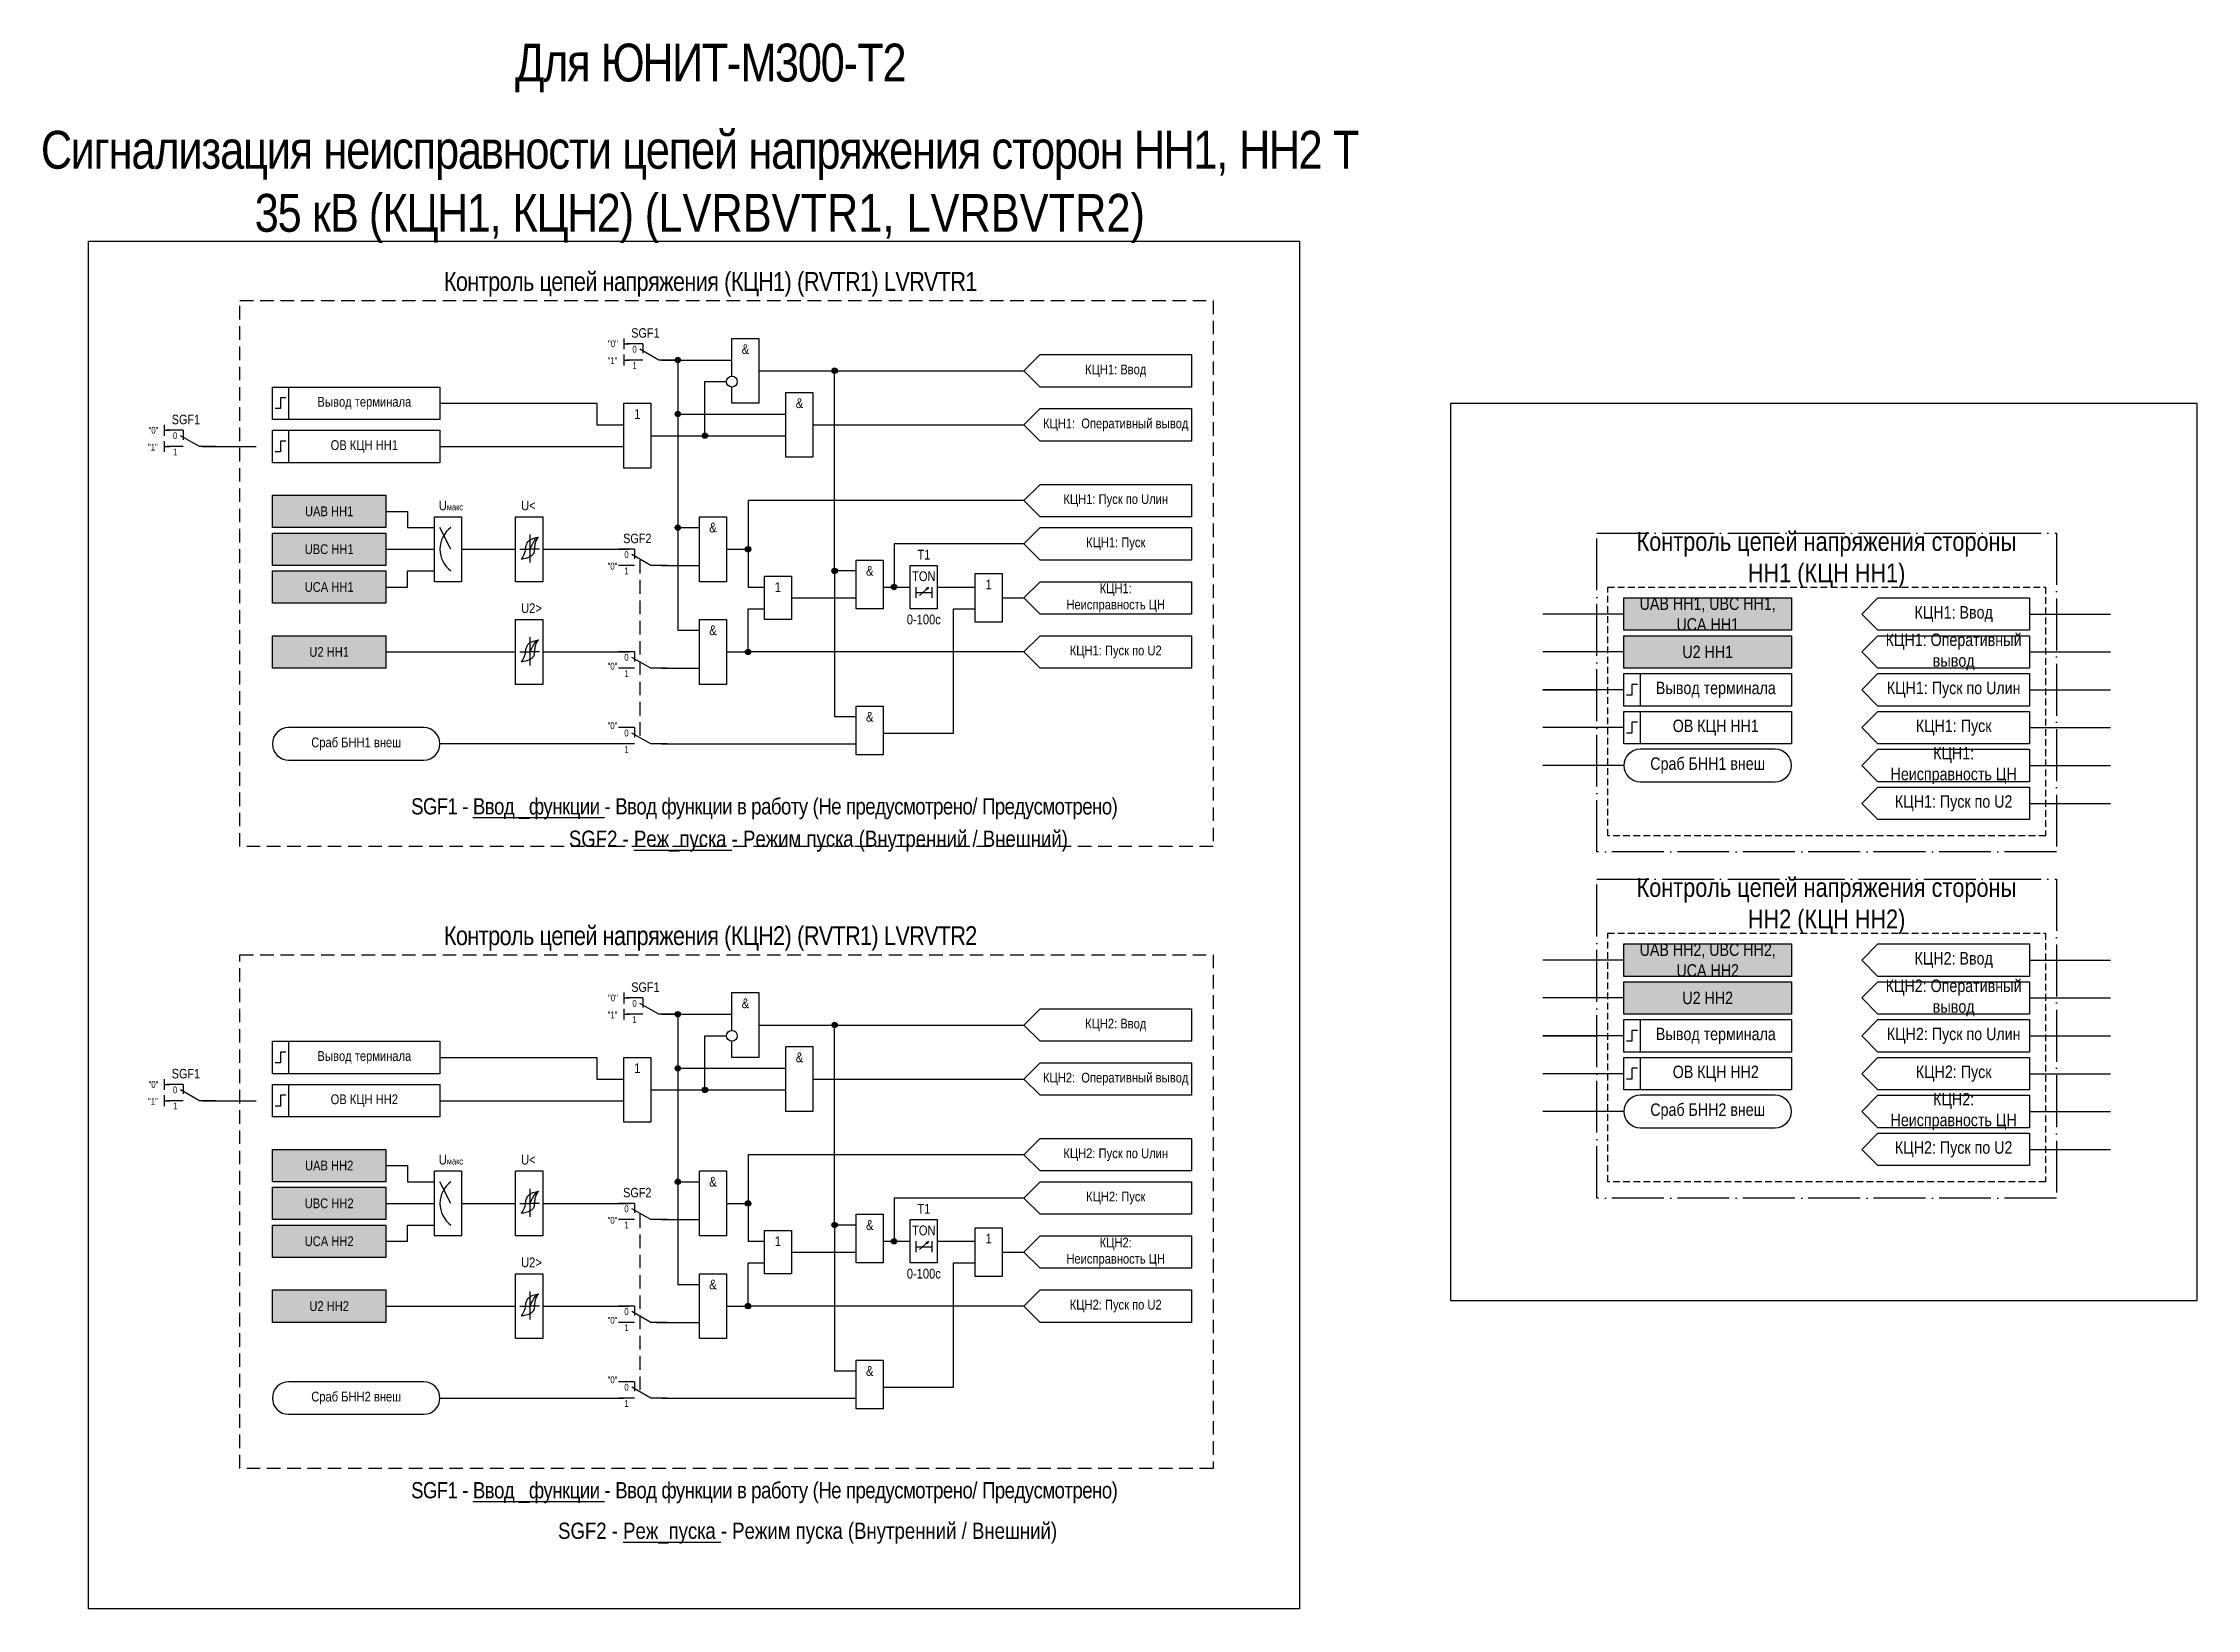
# Model space of a CAD drawing. Header units: millimetres. Extents: x -8 to 390, y 181 to 471.
import ezdxf
from ezdxf.enums import TextEntityAlignment as Align

# ---------------------------------------------------------------- set-up
doc = ezdxf.new("R2010")
doc.units = ezdxf.units.MM
doc.linetypes.add('ACAD_ISO04W100', pattern=[30, 24, -3, 0, -3])
doc.linetypes.add('штриховая2', pattern=[0.375, 0.25, -0.125])
doc.layers.add('TEXT', color=7, linetype='Continuous', lineweight=25)
doc.layers.add('Основная', color=7, linetype='Continuous')
doc.styles.add('1.8_Gost_RD', font='ARIALN.TTF', dxfattribs={"height": 1.8})
doc.styles.add('2.5_Gost_RD', font='ARIALN.TTF', dxfattribs={"height": 2.5})
doc.styles.add('3.5_Gost_RD', font='ARIALN.TTF', dxfattribs={"height": 3.5})
doc.styles.add('Вывод', font='ARIALN.TTF', dxfattribs={"height": 2.5})
doc.styles.add('Компонент', font='ARIALN.TTF', dxfattribs={"height": 3.5})

# ---------------------------------------------------------------- blocks, each defined once
blk = doc.blocks.new('*U80')
at = {"layer": 'Основная', "color": 0}
blk.add_line((0, 0), (7, 4), dxfattribs=at)
at = {"layer": 'Основная', "ltscale": 0.35}
blk.add_line((6, 6), (6, 2.5), dxfattribs=at)
blk = doc.blocks.new('*U82')
at = {"layer": 'Основная', "color": 0}
for p, q in [((-3, 6), (-9, 6)), ((-3, 0), (-9, 0)), ((9, 0), (3, 0))]:
    blk.add_line(p, q, dxfattribs=at)
at = {"layer": 'Основная', "ltscale": 0.25, "xscale": -1}
blk.add_blockref('*U80', (3, 0), dxfattribs=at)
at = {"layer": 'Основная'}
for tag, height, style, p in [('ОУ', 3.5, 'Компонент', (-2, 10)), ('В1', 2.5, 'Вывод', (-14, 6)), ('В2', 2.5, 'Вывод', (-6, 4)), ('В3', 2.5, 'Вывод', (-6, -2))]:
    blk.add_attdef(tag, text='', height=height, dxfattribs=dict(at, style=style)).set_placement(p, align=Align.MIDDLE_CENTER)
blk = doc.blocks.new('Точка')
at = {"ltscale": 100}
h = blk.add_hatch(color=256, dxfattribs=at)
h.dxf.hatch_style = 1
edge = h.paths.add_edge_path()
edge.add_arc((0, 0), 0.5, 0, 360)
blk.add_circle((0, 0), 0.5, dxfattribs=at)

msp = doc.modelspace()

# ---------------------------------------------------------------- hatches: boundary and pattern name
at = {"ltscale": 100, "true_color": 0x6bffb3}
h = msp.add_hatch(color=111, dxfattribs=at)
h.dxf.hatch_style = 1
h.paths.add_polyline_path([(34, 387), (55, 387), (55, 381), (34, 381)])
h = msp.add_hatch(color=111, dxfattribs=at)
h.dxf.hatch_style = 1
h.paths.add_polyline_path([(34, 380), (55, 380), (55, 374), (34, 374)])
h = msp.add_hatch(color=111, dxfattribs=at)
h.dxf.hatch_style = 1
h.paths.add_polyline_path([(34, 373), (55, 373), (55, 367), (34, 367)])
at = {"ltscale": 100, "true_color": 0xf7941d}
h = msp.add_hatch(color=30, dxfattribs=at)
h.dxf.hatch_style = 1
h.paths.add_polyline_path([(284, 368), (315, 368), (315, 362), (284, 362)])
at = {"ltscale": 100, "true_color": 0x6bffb3}
h = msp.add_hatch(color=111, dxfattribs=at)
h.dxf.hatch_style = 1
h.paths.add_polyline_path([(34, 361), (55, 361), (55, 355), (34, 355)])
at = {"ltscale": 100, "true_color": 0xf7941d}
h = msp.add_hatch(color=30, dxfattribs=at)
h.dxf.hatch_style = 1
h.paths.add_polyline_path([(284, 361), (315, 361), (315, 355), (284, 355)])
h = msp.add_hatch(color=30, dxfattribs=at)
h.dxf.hatch_style = 1
h.paths.add_polyline_path([(284, 304), (315, 304), (315, 298), (284, 298)])
h = msp.add_hatch(color=30, dxfattribs=at)
h.dxf.hatch_style = 1
h.paths.add_polyline_path([(284, 297), (315, 297), (315, 291), (284, 291)])
at = {"ltscale": 100, "true_color": 0x6bffb3}
h = msp.add_hatch(color=111, dxfattribs=at)
h.dxf.hatch_style = 1
h.paths.add_polyline_path([(34, 266), (55, 266), (55, 260), (34, 260)])
h = msp.add_hatch(color=111, dxfattribs=at)
h.dxf.hatch_style = 1
h.paths.add_polyline_path([(34, 259), (55, 259), (55, 253), (34, 253)])
h = msp.add_hatch(color=111, dxfattribs=at)
h.dxf.hatch_style = 1
h.paths.add_polyline_path([(34, 252), (55, 252), (55, 246), (34, 246)])
h = msp.add_hatch(color=111, dxfattribs=at)
h.dxf.hatch_style = 1
h.paths.add_polyline_path([(34, 240), (55, 240), (55, 234), (34, 234)])

# ---------------------------------------------------------------- linework, layer by layer
at = {"ltscale": 100}
for p, q in [((99, 416), (99, 414)), ((99, 415), (100, 415)), ((99, 413), (99, 411)), ((99, 412), (100, 412)), ((109, 412), (109, 402)), ((138, 373), (138, 410)), ((109, 402), (109, 362)), ((173, 386), (122, 386)), ((122, 386), (122, 377)), ((67, 377), (65, 381)), ((109, 381), (113, 381)), ((79.79, 377), (81.6, 377)), ((83.42, 377), (81.6, 377)), ((118, 377), (122, 377)), ((122, 377), (122, 373)), ((122, 377), (122, 370)), ((173, 378), (149, 378)), ((149, 378), (149, 370)), ((106, 374), (113, 374)), ((142, 373), (138, 373)), ((138, 373), (138, 346)), ((122, 370), (125, 370)), ((130, 368), (136, 368)), ((135, 368), (142, 368)), ((153.7, 368.46), (155.37, 369.95)), ((155.37, 369.95), (154.85, 369.73)), ((155.37, 369.95), (155.11, 369.48)), ((122, 358), (122, 366)), ((122, 358), (122, 366)), ((122, 366), (125, 366)), ((284, 365), (269, 365)), ((359, 365), (374, 365)), ((109, 362), (113, 362)), ((79.79, 358), (81.6, 358)), ((83.42, 358), (81.6, 358)), ((84, 358), (100, 358)), ((106, 355), (113, 355)), ((118, 358), (122, 358)), ((173, 358), (122, 358)), ((284, 358), (269, 358)), ((359, 358), (374, 358)), ((284, 351), (269, 351)), ((269, 351), (279, 351)), ((359, 351), (374, 351)), ((142, 346), (138, 346)), ((284, 344), (269, 344)), ((359, 344), (374, 344)), ((99, 341), (65, 341)), ((106, 341), (142, 341)), ((284, 337), (269, 337)), ((359, 337), (374, 337)), ((359, 330), (374, 330)), ((284, 301), (269, 301)), ((359, 301), (374, 301)), ((99, 295), (99, 293)), ((99, 294), (100, 294)), ((99, 292), (99, 290)), ((99, 291), (100, 291)), ((109, 291), (109, 281)), ((284, 294), (269, 294)), ((359, 294), (374, 294)), ((138, 252), (138, 289)), ((284, 287), (269, 287)), ((269, 287), (279, 287)), ((359, 287), (374, 287)), ((109, 281), (109, 241)), ((284, 280), (269, 280)), ((359, 280), (374, 280)), ((284, 273), (269, 273)), ((359, 273), (374, 273)), ((173, 265), (122, 265)), ((122, 265), (122, 256)), ((359, 266), (374, 266)), ((67, 256), (65, 260)), ((109, 260), (113, 260)), ((79.79, 256), (81.6, 256)), ((83.42, 256), (81.6, 256)), ((118, 256), (122, 256)), ((122, 256), (122, 252)), ((122, 256), (122, 249)), ((173, 257), (149, 257)), ((149, 257), (149, 249)), ((106, 253), (113, 253)), ((142, 252), (138, 252)), ((138, 252), (138, 225)), ((122, 249), (125, 249)), ((153.7, 247.46), (155.37, 248.95)), ((155.37, 248.95), (154.85, 248.73)), ((155.37, 248.95), (155.11, 248.48)), ((122, 237), (122, 245)), ((122, 237), (122, 245)), ((122, 245), (125, 245)), ((130, 247), (136, 247)), ((135, 247), (142, 247)), ((109, 241), (113, 241)), ((79.79, 237), (81.6, 237)), ((83.42, 237), (81.6, 237)), ((84, 237), (100, 237)), ((118, 237), (122, 237)), ((173, 237), (122, 237)), ((105, 234), (113, 234)), ((142, 225), (138, 225)), ((65, 220), (99, 220)), ((106, 220), (142, 220))]:
    msp.add_line(p, q, dxfattribs=at)
at = {"color": 6, "ltscale": 100}
for p, q in [((14, 400), (14, 398)), ((14, 399), (15, 399)), ((14, 397), (14, 395)), ((14, 396), (15, 396)), ((14, 279), (14, 277)), ((14, 278), (15, 278)), ((14, 276), (14, 274)), ((14, 275), (15, 275))]:
    msp.add_line(p, q, dxfattribs=at)
for p, q in [((81.6, 379.72), (81.6, 374.52)), ((81.6, 360.72), (81.6, 355.52)), ((81.6, 258.72), (81.6, 253.52)), ((81.6, 239.72), (81.6, 234.52))]:
    msp.add_line(p, q)
at = {"linetype": 'штриховая2', "ltscale": 10}
for p, q in [((102, 375), (102, 342)), ((102, 254), (102, 221))]:
    msp.add_line(p, q, dxfattribs=at)
at = {"color": 3, "ltscale": 100}
msp.add_lwpolyline([(0, 434), (224, 434), (224, 181), (0, 181)], close=True, dxfattribs=at)
at = {"linetype": 'штриховая2', "ltscale": 10}
for points in [[(28, 423), (208, 423), (208, 322), (28, 322)], [(28, 302), (208, 302), (208, 207), (28, 207)]]:
    msp.add_lwpolyline(points, close=True, dxfattribs=at)
at = {"ltscale": 100}
for points in [[(119, 409), (119, 416), (124, 416), (124, 404), (119, 404), (119, 407)], [(106, 412), (119, 412)], [(104, 398), (114, 398), (114, 408), (118, 408)], [(124, 410), (173, 410)], [(65, 404), (94, 404), (94, 400), (99, 400)], [(109, 402), (129, 402)], [(134, 400), (173, 400)], [(21, 396), (31, 396)], [(65, 396), (89, 396), (89, 396), (99, 396)], [(104, 398), (129, 398)], [(55, 384), (59, 384), (59, 381), (64, 381)], [(55, 377), (64, 377)], [(69, 377), (79, 377)], [(84, 377), (100, 377)], [(55, 370), (59, 370), (59, 373), (64, 373)], [(147, 370), (152, 370)], [(153, 370), (153, 368)], [(153, 369), (156, 369)], [(156, 370), (156, 368)], [(157, 370), (164, 370)], [(157, 370), (164, 370)], [(169, 368), (173, 368)], [(169, 368), (172, 368)], [(328, 365), (331, 368), (359, 368), (359, 362), (331, 362), (328, 365)], [(147, 343), (160, 343), (160, 366), (164, 366)], [(328, 358), (331, 361), (359, 361), (359, 355), (331, 355), (328, 358)], [(55, 358), (64, 358)], [(64, 358), (79, 358)], [(328, 344), (331, 347), (359, 347), (359, 341), (331, 341), (328, 344)], [(328, 337), (331, 340), (359, 340), (359, 334), (331, 334), (328, 337)], [(328, 330), (331, 333), (359, 333), (359, 327), (331, 327), (328, 330)], [(328, 301), (331, 304), (359, 304), (359, 298), (331, 298), (328, 301)], [(119, 288), (119, 295), (124, 295), (124, 283), (119, 283), (119, 286)], [(328, 294), (331, 297), (359, 297), (359, 291), (331, 291), (328, 294)], [(106, 291), (119, 291)], [(104, 277), (114, 277), (114, 287), (118, 287)], [(124, 289), (173, 289)], [(65, 283), (94, 283), (94, 279), (99, 279)], [(328, 280), (331, 283), (359, 283), (359, 277), (331, 277), (328, 280)], [(109, 281), (129, 281)], [(134, 279), (173, 279)], [(21, 275), (31, 275)], [(65, 275), (89, 275), (89, 275), (99, 275)], [(104, 277), (129, 277)], [(328, 273), (331, 276), (359, 276), (359, 270), (331, 270), (328, 273)], [(328, 266), (331, 269), (359, 269), (359, 263), (331, 263), (328, 266)], [(55, 263), (59, 263), (59, 260), (64, 260)], [(55, 256), (64, 256)], [(69, 256), (79, 256)], [(84, 256), (100, 256)], [(55, 249), (59, 249), (59, 252), (64, 252)], [(147, 249), (152, 249)], [(153, 249), (153, 247)], [(153, 248), (156, 248)], [(156, 249), (156, 247)], [(157, 249), (164, 249)], [(157, 249), (164, 249)], [(147, 222), (160, 222), (160, 245), (164, 245)], [(169, 247), (173, 247)], [(169, 247), (172, 247)], [(55, 237), (64, 237)], [(64, 237), (79, 237)]]:
    msp.add_lwpolyline(points, dxfattribs=at)
for points in [[(34, 407), (37, 407), (37, 401), (34, 401)], [(34, 407), (65, 407), (65, 401), (34, 401)], [(99, 404), (104, 404), (104, 392), (99, 392)], [(129, 406), (134, 406), (134, 394), (129, 394)], [(34, 399), (37, 399), (37, 393), (34, 393)], [(34, 399), (65, 399), (65, 393), (34, 393)], [(34, 387), (55, 387), (55, 381), (34, 381)], [(64, 383), (69, 383), (69, 371), (64, 371)], [(79, 383), (84, 383), (84, 371), (79, 371)], [(113, 383), (118, 383), (118, 371), (113, 371)], [(34, 380), (55, 380), (55, 374), (34, 374)], [(142, 375), (147, 375), (147, 366), (142, 366)], [(34, 373), (55, 373), (55, 367), (34, 367)], [(125, 372), (130, 372), (130, 364), (125, 364)], [(152, 374), (157, 374), (157, 366), (152, 366)], [(164, 372.5), (169, 372.5), (169, 363.5), (164, 363.5)], [(284, 368), (315, 368), (315, 362), (284, 362)], [(79, 364), (84, 364), (84, 352), (79, 352)], [(113, 364), (118, 364), (118, 352), (113, 352)], [(34, 361), (55, 361), (55, 355), (34, 355)], [(284, 361), (315, 361), (315, 355), (284, 355)], [(284, 354), (287, 354), (287, 348), (284, 348)], [(284, 354), (315, 354), (315, 348), (284, 348)], [(142, 348), (147, 348), (147, 339), (142, 339)], [(284, 347), (287, 347), (287, 341), (284, 341)], [(284, 347), (315, 347), (315, 341), (284, 341)], [(284, 304), (315, 304), (315, 298), (284, 298)], [(284, 297), (315, 297), (315, 291), (284, 291)], [(284, 290), (287, 290), (287, 284), (284, 284)], [(284, 290), (315, 290), (315, 284), (284, 284)], [(34, 286), (37, 286), (37, 280), (34, 280)], [(99, 283), (104, 283), (104, 271), (99, 271)], [(129, 285), (134, 285), (134, 273), (129, 273)], [(284, 283), (287, 283), (287, 277), (284, 277)], [(284, 283), (315, 283), (315, 277), (284, 277)], [(34, 278), (37, 278), (37, 272), (34, 272)], [(34, 266), (55, 266), (55, 260), (34, 260)], [(34, 259), (55, 259), (55, 253), (34, 253)], [(64, 262), (69, 262), (69, 250), (64, 250)], [(79, 262), (84, 262), (84, 250), (79, 250)], [(113, 262), (118, 262), (118, 250), (113, 250)], [(34, 252), (55, 252), (55, 246), (34, 246)], [(142, 254), (147, 254), (147, 245), (142, 245)], [(152, 253), (157, 253), (157, 245), (152, 245)], [(164, 251.5), (169, 251.5), (169, 242.5), (164, 242.5)], [(125, 251), (130, 251), (130, 243), (125, 243)], [(34, 240), (55, 240), (55, 234), (34, 234)], [(79, 243), (84, 243), (84, 231), (79, 231)], [(113, 243), (118, 243), (118, 231), (113, 231)], [(142, 227), (147, 227), (147, 218), (142, 218)]]:
    msp.add_lwpolyline(points, close=True, dxfattribs=at)
at = {"lineweight": 30, "ltscale": 100}
for points in [[(36.5, 405), (35.5, 405), (35.5, 403), (34.5, 403)], [(36.5, 397), (35.5, 397), (35.5, 395), (34.5, 395)], [(286.5, 352), (285.5, 352), (285.5, 350), (284.5, 350)], [(286.5, 345), (285.5, 345), (285.5, 343), (284.5, 343)], [(286.5, 288), (285.5, 288), (285.5, 286), (284.5, 286)], [(36.5, 284), (35.5, 284), (35.5, 282), (34.5, 282)], [(286.5, 281), (285.5, 281), (285.5, 279), (284.5, 279)], [(36.5, 276), (35.5, 276), (35.5, 274), (34.5, 274)]]:
    msp.add_lwpolyline(points, dxfattribs=at)
at = {"color": 2, "ltscale": 100}
msp.add_lwpolyline([(252, 404), (390, 404), (390, 238), (252, 238)], close=True, dxfattribs=at)
at = {"color": 251, "linetype": 'ACAD_ISO04W100', "lineweight": 30, "ltscale": 0.4, "true_color": 0x58595b}
for points in [[(279, 380), (364, 380), (364, 321), (279, 321)], [(279, 316), (364, 316), (364, 257), (279, 257)]]:
    msp.add_lwpolyline(points, close=True, dxfattribs=at)
at = {"linetype": 'штриховая2', "ltscale": 5}
for points in [[(281, 370), (362, 370), (362, 324), (281, 324)], [(281, 306), (362, 306), (362, 260), (281, 260)]]:
    msp.add_lwpolyline(points, close=True, dxfattribs=at)
at = {"ltscale": 100}
for points in [[(37, 338), (62, 338, 1), (62, 344), (37, 344, 1)], [(287, 334), (312, 334, 1), (312, 340), (287, 340, 1)], [(287, 270), (312, 270, 1), (312, 276), (287, 276, 1)]]:
    msp.add_lwpolyline(points, format="xyb", close=True, dxfattribs=at)
for centre in [(119, 408), (119, 287)]:
    msp.add_circle(centre, 1)
for centre in [(70, 377), (70, 256)]:
    msp.add_arc(centre, 5, 126.8699, 233.1301, dxfattribs=at)
for points in [[(80.8, 376.92), (80.95, 377.71), (81.44, 378.54), (83.2, 379.26)], [(81.6, 377), (82, 377.72), (82.47, 378.6), (83.2, 379.26)], [(82.48, 376.92), (82.6, 377.71), (82.81, 378.54), (83.2, 379.26)], [(80.8, 376.92), (80.6, 376.13), (80, 375.12)], [(82.48, 376.92), (82.25, 376.13), (81.76, 375.67), (80, 375.12)], [(80.8, 357.92), (80.95, 358.71), (81.44, 359.54), (83.2, 360.26)], [(81.6, 358), (82, 358.72), (82.47, 359.6), (83.2, 360.26)], [(82.48, 357.92), (82.6, 358.71), (82.81, 359.54), (83.2, 360.26)], [(80.8, 357.92), (80.6, 357.13), (80, 356.12)], [(82.48, 357.92), (82.25, 357.13), (81.76, 356.67), (80, 356.12)], [(80.8, 255.92), (80.6, 255.13), (80, 254.12)], [(82.48, 255.92), (82.25, 255.13), (81.76, 254.67), (80, 254.12)], [(80.8, 255.92), (80.95, 256.71), (81.44, 257.54), (83.2, 258.26)], [(81.6, 256), (82, 256.72), (82.47, 257.6), (83.2, 258.26)], [(82.48, 255.92), (82.6, 256.71), (82.81, 257.54), (83.2, 258.26)], [(80.8, 236.92), (80.95, 237.71), (81.44, 238.54), (83.2, 239.26)], [(81.6, 237), (82, 237.72), (82.47, 238.6), (83.2, 239.26)], [(82.48, 236.92), (82.6, 237.71), (82.81, 238.54), (83.2, 239.26)], [(80.8, 236.92), (80.6, 236.13), (80, 235.12)], [(82.48, 236.92), (82.25, 236.13), (81.76, 235.67), (80, 235.12)]]:
    msp.add_spline(points, degree=3)
at = {"layer": 'TEXT', "color": 0, "ltscale": 100}
for points in [[(204, 413), (204, 407), (176, 407), (173, 410), (176, 413)], [(204, 403), (204, 397), (176, 397), (173, 400), (176, 403)], [(204, 292), (204, 286), (176, 286), (173, 289), (176, 292)], [(34, 286), (65, 286), (65, 280), (34, 280)], [(204, 282), (204, 276), (176, 276), (173, 279), (176, 282)], [(34, 278), (65, 278), (65, 272), (34, 272)]]:
    msp.add_lwpolyline(points, close=True, dxfattribs=at)
for points in [[(173, 386), (176, 389), (204, 389), (204, 383), (176, 383), (173, 386)], [(173, 378), (176, 381), (204, 381), (204, 375), (176, 375), (173, 378)], [(173, 368), (176, 371), (204, 371), (204, 365), (176, 365), (173, 368)], [(173, 358), (176, 361), (204, 361), (204, 355), (176, 355), (173, 358)], [(173, 265), (176, 268), (204, 268), (204, 262), (176, 262), (173, 265)], [(173, 257), (176, 260), (204, 260), (204, 254), (176, 254), (173, 257)], [(173, 247), (176, 250), (204, 250), (204, 244), (176, 244), (173, 247)], [(173, 237), (176, 240), (204, 240), (204, 234), (176, 234), (173, 237)]]:
    msp.add_lwpolyline(points, dxfattribs=at)
msp.add_lwpolyline([(37, 217), (62, 217, 1), (62, 223), (37, 223, 1)], format="xyb", close=True, dxfattribs=at)
at = {"layer": 'Основная', "ltscale": 100}
for points in [[(359, 354), (359, 348), (331, 348), (328, 351), (331, 354)], [(359, 290), (359, 284), (331, 284), (328, 287), (331, 290)]]:
    msp.add_lwpolyline(points, close=True, dxfattribs=at)

# ---------------------------------------------------------------- block references
at = {"ltscale": 100}
for p in [(109, 412), (138, 410), (109, 402), (114, 398), (109, 381), (122, 377), (138, 373), (149, 370), (122, 358), (109, 291), (138, 289), (109, 281), (114, 277), (109, 260), (122, 256), (138, 252), (149, 249), (122, 237)]:
    msp.add_blockref('Точка', p, dxfattribs=at)
at = {"layer": 'Основная', "ltscale": 0.25, "xscale": 0.5, "yscale": 0.5, "zscale": 0.5}
for p in [(104, 412), (104, 291)]:
    msp.add_blockref('*U82', p, dxfattribs=at).add_auto_attribs({'ОУ': 'SGF1', 'В1': '"0"', 'В2': '0', 'В3': '1'})
at = {"layer": 'Основная', "color": 6, "ltscale": 0.25, "xscale": 0.5, "yscale": 0.5, "zscale": 0.5}
for p in [(19, 396), (19, 275)]:
    msp.add_blockref('*U82', p, dxfattribs=at).add_auto_attribs({'ОУ': 'SGF1', 'В1': '"0"', 'В2': '0', 'В3': '1'})
at = {"layer": 'Основная', "ltscale": 0.25}
ref = msp.add_blockref('*U82', (102.5, 374), dxfattribs=dict(at, xscale=0.5, yscale=0.5, zscale=0.5))
ref.add_attrib('ОУ', 'SGF2', dxfattribs={"height": 1.75, "style": 'Компонент'}).set_placement((101.5, 379), align=Align.MIDDLE_CENTER)
ref.add_attrib('В2', '0', dxfattribs={"height": 1.25, "style": 'Вывод'}).set_placement((99.5, 376), align=Align.MIDDLE_CENTER)
ref.add_attrib('В3', '1', dxfattribs={"height": 1.25, "style": 'Вывод'}).set_placement((99.5, 373), align=Align.MIDDLE_CENTER)
ref = msp.add_blockref('*U82', (102.5, 355), dxfattribs=dict(at, xscale=0.5, yscale=0.5, zscale=0.5))
ref.add_attrib('В2', '0', dxfattribs={"height": 1.25, "style": 'Вывод'}).set_placement((99.5, 357), align=Align.MIDDLE_CENTER)
ref.add_attrib('В3', '1', dxfattribs={"height": 1.25, "style": 'Вывод'}).set_placement((99.5, 354), align=Align.MIDDLE_CENTER)
ref = msp.add_blockref('*U82', (102.5, 341), dxfattribs=dict(at, xscale=0.5, yscale=0.5, zscale=0.5))
ref.add_attrib('В2', '0', dxfattribs={"height": 1.25, "style": 'Вывод'}).set_placement((99.5, 343), align=Align.MIDDLE_CENTER)
ref.add_attrib('В3', '1', dxfattribs={"height": 1.25, "style": 'Вывод'}).set_placement((99.5, 340), align=Align.MIDDLE_CENTER)
ref = msp.add_blockref('*U82', (102.5, 253), dxfattribs=dict(at, xscale=0.5, yscale=0.5, zscale=0.5))
ref.add_attrib('ОУ', 'SGF2', dxfattribs={"height": 1.75, "style": 'Компонент'}).set_placement((101.5, 258), align=Align.MIDDLE_CENTER)
ref.add_attrib('В2', '0', dxfattribs={"height": 1.25, "style": 'Вывод'}).set_placement((99.5, 255), align=Align.MIDDLE_CENTER)
ref.add_attrib('В3', '1', dxfattribs={"height": 1.25, "style": 'Вывод'}).set_placement((99.5, 252), align=Align.MIDDLE_CENTER)
ref = msp.add_blockref('*U82', (102.5, 234), dxfattribs=dict(at, xscale=0.5, yscale=0.5, zscale=0.5))
ref.add_attrib('В2', '0', dxfattribs={"height": 1.25, "style": 'Вывод'}).set_placement((99.5, 236), align=Align.MIDDLE_CENTER)
ref.add_attrib('В3', '1', dxfattribs={"height": 1.25, "style": 'Вывод'}).set_placement((99.5, 233), align=Align.MIDDLE_CENTER)
ref = msp.add_blockref('*U82', (102.5, 220), dxfattribs=dict(at, xscale=0.5, yscale=0.5, zscale=0.5))
ref.add_attrib('В2', '0', dxfattribs={"height": 1.25, "style": 'Вывод'}).set_placement((99.5, 222), align=Align.MIDDLE_CENTER)
ref.add_attrib('В3', '1', dxfattribs={"height": 1.25, "style": 'Вывод'}).set_placement((99.5, 219), align=Align.MIDDLE_CENTER)

# ---------------------------------------------------------------- texts
at = {"color": 30, "ltscale": 100, "true_color": 0xf7941d, "attachment_point": 5, "style": '3.5_Gost_RD'}
for s, insert, char_height, width in [('{\\T0.95;Контроль цепей напряжения (КЦН1) (RVTR1) \\C6;LVRVTR1}', (115, 426), 3.5, 140), ('Контроль цепей напряжения стороны НН1 (КЦН НН1)', (321.5, 375), 3.5, 76.6201), ('{\\T0.95;SGF1 - \\LВвод _функции\\l - Ввод функции в работу (Не предусмотрено/ Предусмотрено)}', (125, 329), 3, 150), ('Контроль цепей напряжения стороны НН2 (КЦН НН2)', (321.5, 311), 3.5, 76.6201), ('{\\T0.95;Контроль цепей напряжения (КЦН2) (RVTR1) \\C6;LVRVTR2}', (115, 305), 3.5, 140), ('{\\T0.95;SGF1 - \\LВвод _функции\\l - Ввод функции в работу (Не предусмотрено/ Предусмотрено)}', (125, 202.5), 3, 150)]:
    msp.add_mtext(s, dxfattribs=dict(at, insert=insert, char_height=char_height, width=width))
at = {"ltscale": 100, "attachment_point": 5}
for s, insert, char_height, width, style in [('&', (121.5, 414), 1.8, 5, '2.5_Gost_RD'), ('1', (101.5, 402), 1.8, 5, '2.5_Gost_RD'), ('&', (131.5, 404), 1.8, 5, '2.5_Gost_RD'), ('UAB НН1', (44.5, 384), 1.8, 21, '1.8_Gost_RD'), ('&', (115.5, 381), 1.8, 5, '2.5_Gost_RD'), ('UBC НН1', (44.5, 377), 1.8, 21, '1.8_Gost_RD'), ('T1', (154.5, 376), 1.8, 5, '2.5_Gost_RD'), ('UCA НН1', (44.5, 370), 1.8, 21, '1.8_Gost_RD'), ('1', (127.5, 370), 1.8, 5, '2.5_Gost_RD'), ('&', (144.5, 373), 1.8, 5, '2.5_Gost_RD'), ('TON', (154.5, 372), 1.8, 5, '2.5_Gost_RD'), ('1', (166.5, 370.5), 1.8, 5, '2.5_Gost_RD'), ('&', (115.5, 362), 1.8, 5, '2.5_Gost_RD'), ('0-100с', (154.5, 364), 1.8, 5, '2.5_Gost_RD'), ('U2 НН1', (44.5, 358), 1.8, 21, '1.8_Gost_RD'), ('&', (144.5, 346), 1.8, 5, '2.5_Gost_RD'), ('КЦН1: Пуск', (345, 344), 2.3, 28, '2.5_Gost_RD'), ('КЦН1: \\PНеисправность ЦН', (345, 337), 2.3, 28, '2.5_Gost_RD'), ('Сраб БНН1 внеш', (299.5, 337), 2.3, 31, '2.5_Gost_RD'), ('КЦН1: Пуск по U2', (345, 330), 2.3, 28, '2.5_Gost_RD'), ('&', (121.5, 293), 1.8, 5, '2.5_Gost_RD'), ('&', (131.5, 283), 1.8, 5, '2.5_Gost_RD'), ('1', (101.5, 281), 1.8, 5, '2.5_Gost_RD'), ('КЦН2: Пуск', (345, 280), 2.3, 28, '2.5_Gost_RD'), ('КЦН2: \\PНеисправность ЦН', (345, 273), 2.3, 28, '2.5_Gost_RD'), ('Сраб БНН2 внеш', (299.5, 273), 2.3, 31, '2.5_Gost_RD'), ('КЦН2: Пуск по U2', (345, 266), 2.3, 28, '2.5_Gost_RD'), ('UAB НН2', (44.5, 263), 1.8, 21, '1.8_Gost_RD'), ('&', (115.5, 260), 1.8, 5, '2.5_Gost_RD'), ('UBC НН2', (44.5, 256), 1.8, 21, '1.8_Gost_RD'), ('T1', (154.5, 255), 1.8, 5, '2.5_Gost_RD'), ('&', (144.5, 252), 1.8, 5, '2.5_Gost_RD'), ('TON', (154.5, 251), 1.8, 5, '2.5_Gost_RD'), ('UCA НН2', (44.5, 249), 1.8, 21, '1.8_Gost_RD'), ('1', (127.5, 249), 1.8, 5, '2.5_Gost_RD'), ('1', (166.5, 249.5), 1.8, 5, '2.5_Gost_RD'), ('0-100с', (154.5, 243), 1.8, 5, '2.5_Gost_RD'), ('&', (115.5, 241), 1.8, 5, '2.5_Gost_RD'), ('U2 НН2', (44.5, 237), 1.8, 21, '1.8_Gost_RD'), ('&', (144.5, 225), 1.8, 5, '2.5_Gost_RD')]:
    msp.add_mtext(s, dxfattribs=dict(at, insert=insert, char_height=char_height, width=width, style=style))
at = {"ltscale": 100, "attachment_point": 1}
for s, width, insert, char_height, style in [('"1"', 2, (96, 412.5), 1.25, '3.5_Gost_RD'), ('\\pi2.78586;U{\\H0.66667x;макс}', 11, (62, 386), 1.8, '1.8_Gost_RD'), ('U<', 4, (80, 386), 1.8, '1.8_Gost_RD'), ('"0"', 2, (96, 374.5), 1.25, '3.5_Gost_RD'), ('U2>', 4, (80, 367), 1.8, '1.8_Gost_RD'), ('"0"', 2, (96, 356), 1.25, '3.5_Gost_RD'), ('"0"', 2, (96, 345), 1.25, '3.5_Gost_RD'), ('"1"', 2, (96, 291.5), 1.25, '3.5_Gost_RD'), ('\\pi2.78586;U{\\H0.66667x;макс}', 11, (62, 265), 1.8, '1.8_Gost_RD'), ('U<', 4, (80, 265), 1.8, '1.8_Gost_RD'), ('"0"', 2, (96, 253.5), 1.25, '3.5_Gost_RD'), ('U2>', 4, (80, 246), 1.8, '1.8_Gost_RD'), ('"0"', 2, (96, 235), 1.25, '3.5_Gost_RD'), ('"0"', 2, (96, 224), 1.25, '3.5_Gost_RD')]:
    msp.add_mtext_dynamic_manual_height_columns(s, width=width, gutter_width=17.5, heights=[0], dxfattribs=dict(at, insert=insert, char_height=char_height, style=style))
at = {"color": 6, "ltscale": 100, "char_height": 1.25, "attachment_point": 1, "style": '3.5_Gost_RD'}
for insert in [(11, 396.5), (11, 275.5)]:
    msp.add_mtext_dynamic_manual_height_columns('"1"', width=2, gutter_width=17.5, heights=[0], dxfattribs=dict(at, insert=insert))
at = {"color": 0, "ltscale": 100, "char_height": 2.3, "attachment_point": 5, "style": '2.5_Gost_RD'}
for s, insert, width in [('{\\C256;UAB НН1, UBC НН1, UCA НН1}', (299.5, 365), 30.5106), ('{\\C256;U2 НН1}', (299.5, 358), 23.725), ('{\\C256;Вывод терминала}', (301, 351), 28), ('{\\C256;UAB НН2, UBC НН2, UCA НН2}', (299.5, 301), 30.5106), ('{\\C256;U2 НН2}', (299.5, 294), 23.725), ('{\\C256;Вывод терминала}', (301, 287), 28)]:
    msp.add_mtext(s, dxfattribs=dict(at, insert=insert, width=width))
at = {"color": 3, "ltscale": 100, "char_height": 3, "width": 140, "attachment_point": 5, "style": '3.5_Gost_RD'}
for insert in [(135, 323), (133, 195)]:
    msp.add_mtext('SGF2 - {\\LРеж_пуска} - Режим пуска (Внутренний / Внешний)', dxfattribs=dict(at, insert=insert))
at = {"layer": 'TEXT', "color": 3, "ltscale": 100, "char_height": 7, "width": 252.6142, "attachment_point": 5, "style": '3.5_Gost_RD'}
for s, insert in [('{\\T0.95;\\C6;Для ЮНИТ-М300-Т2}', (115, 466)), ('{\\T0.95;Сигнализация неисправности цепей напряжения сторон НН1, НН2 Т 35 кВ (КЦН1, КЦН2) (}LVRBVTR1, LVRBVTR2{\\T0.95;)}', (113, 444))]:
    msp.add_mtext(s, dxfattribs=dict(at, insert=insert))
at = {"layer": 'TEXT', "color": 0, "ltscale": 100, "width": 28, "attachment_point": 5, "style": '2.5_Gost_RD'}
for s, insert, char_height in [('КЦН1: Ввод', (190, 410), 1.8), ('{\\C256;Вывод терминала}', (51, 404), 1.8), ('КЦН1:  Оперативный вывод', (190, 400), 1.8), ('{\\C256;ОВ КЦН НН1}', (51, 396), 1.8), ('КЦН1: Пуск по Uлин', (190, 386), 1.8), ('КЦН1: Пуск', (190, 378), 1.8), ('КЦН1: \\PНеисправность ЦН', (190, 368), 1.8), ('КЦН1: Пуск по U2', (190, 358), 1.8), ('{\\C256;ОВ КЦН НН1}', (301, 344), 2.3), ('Сраб БНН1 внеш', (49.5, 341), 1.8), ('КЦН2: Ввод', (190, 289), 1.8), ('{\\C256;Вывод терминала}', (51, 283), 1.8), ('КЦН2:  Оперативный вывод', (190, 279), 1.8), ('{\\C256;ОВ КЦН НН2}', (301, 280), 2.3), ('{\\C256;ОВ КЦН НН2}', (51, 275), 1.8), ('КЦН2: Пуск по Uлин', (190, 265), 1.8), ('КЦН2: Пуск', (190, 257), 1.8), ('КЦН2: \\PНеисправность ЦН', (190, 247), 1.8), ('КЦН2: Пуск по U2', (190, 237), 1.8), ('Сраб БНН2 внеш', (49.5, 220), 1.8)]:
    msp.add_mtext(s, dxfattribs=dict(at, insert=insert, char_height=char_height))
at = {"layer": 'TEXT', "ltscale": 100, "char_height": 2.3, "width": 28, "attachment_point": 5, "style": '2.5_Gost_RD'}
for s, insert in [('КЦН1: Ввод', (345, 365)), ('КЦН1: Оперативный вывод', (345, 358)), ('КЦН1: Пуск по Uлин', (345, 351)), ('КЦН2: Ввод', (345, 301)), ('КЦН2: Оперативный вывод', (345, 294)), ('КЦН2: Пуск по Uлин', (345, 287))]:
    msp.add_mtext(s, dxfattribs=dict(at, insert=insert))

doc.saveas('drawing.dxf')
